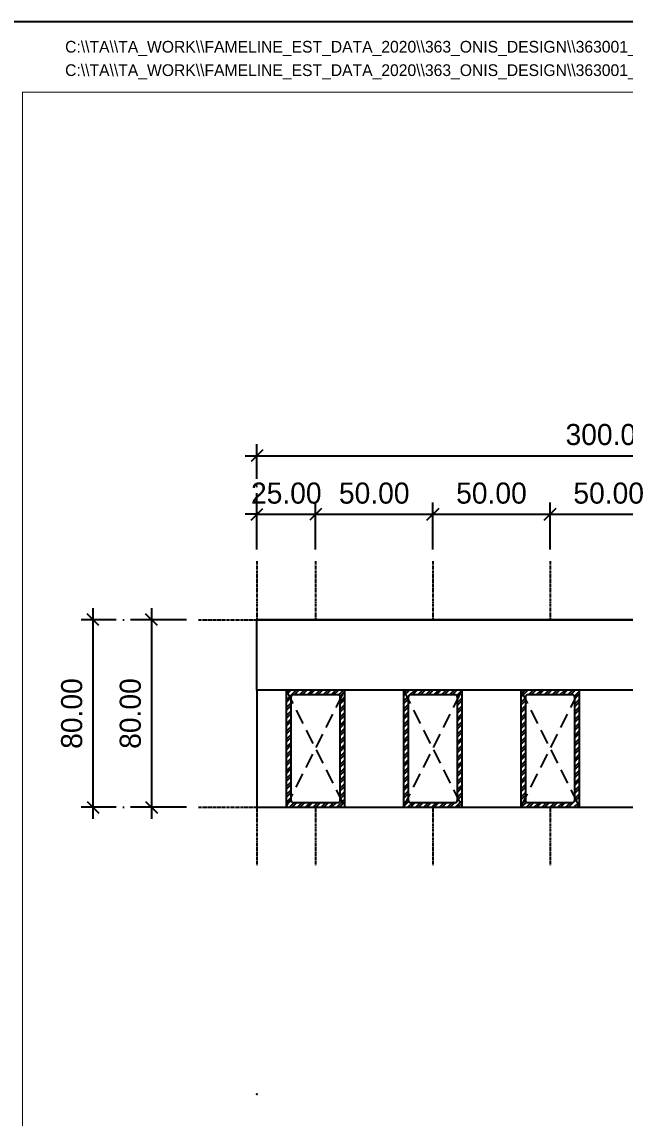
# Model space of a CAD drawing. Header units: millimetres. Extents: x -244126 to 368105, y -173968 to 259060.
# Drawn here: x -202241.3 to -201984.1, y 235966.1 to 236433.9 of the extents above; entities that cross this region are included whole.
import ezdxf
from ezdxf.enums import TextEntityAlignment as Align

# ---------------------------------------------------------------- set-up
doc = ezdxf.new("R2010")
doc.units = ezdxf.units.MM
doc.header["$MEASUREMENT"] = 0
for name, pattern in [('005_GG_TA_LINE', [13.75, 5, -1.25, 1.25, -1.25, 5]), ('ACAD_ISO04W100', [30, 24, -3, 0, -3]), ('CENTER', [2, 1.25, -0.25, 0.25, -0.25]), ('HIDDEN', [9.524999999999999, 6.35, -3.175]), ('TA_HL_003.00000', [19.5, 10.65, -8.85])]:
    doc.linetypes.add(name, pattern=pattern)
for name, color, linetype in [('000 - GRID', 8, 'CENTER'), ('000 - H A T C H', 8, 'Continuous'), ('000 - H I D D E N', 7, 'Continuous'), ('000 - L I N E 0.1', 1, 'Continuous'), ('000 - T E X T', 4, 'Continuous'), ('000 - TITLEBLOCK', 4, 'Continuous'), ('000 - WIPEOUT', 250, 'Continuous'), ('001 - ASCESSORIES', 1, 'Continuous'), ('002 - STRUCTURAL STEEL', 4, 'Continuous'), ('A04_TUBE SERIES', 7, 'Continuous')]:
    doc.layers.add(name, color=color, linetype=linetype)
doc.styles.add('Cetury Gothic', font='GOTHIC.TTF')
doc.styles.add('CORDIA', font='cordia.shx')
doc.styles.add('TA', font='Cordia New.ttf', dxfattribs={"height": 4.5})
doc.dimstyles.new('DIM E-E', dxfattribs={"dimscale": 2, "dimtxt": 0.18, "dimasz": 0.1, "dimexe": 0.1, "dimexo": 0.1, "dimgap": 0.09, "dimtad": 1, "dimtoh": 1, "dimzin": 0, "dimdsep": 46, "dimtxsty": 'CORDIA', "dimblk": 'OBLIQUE', "dimcen": 0.1, "dimdle": 0.1, "dimclrd": 40, "dimclre": 140, "dimclrt": 3, "dimadec": 0, "dimazin": 0, "dimtfac": 1, "dimtix": 1, "dimtmove": 2, "dimatfit": 3, "dimfxl": 1, "dimtolj": 1, "dimtzin": 0, "dimarcsym": 0})
pattern_1 = [(45, (7.105427357601002e-15, 37.50000000000101), (-1.683798022700467, 1.683798022700467), []), (45, (1.122532500000007, 37.50000000000101), (-1.683798022700467, 1.683798022700467), [])]

# ---------------------------------------------------------------- blocks, each defined once
blk = doc.blocks.new('A$Cfd196da9')
at = {"color": 0, "linetype": 'ByBlock', "const_width": 0.1}
blk.add_lwpolyline([(-143.5, -98.00000000003524), (96.5, -98.00000000003524), (96.5, 98.99999999999818), (-143.5, 98.99999999999818)], close=True, dxfattribs=at)
blk = doc.blocks.new('*U1674')
at = {"linetype": '005_GG_TA_LINE'}
blk.add_point((125, 592.4999999999073), dxfattribs=at)
at = {"layer": '000 - L I N E 0.1', "color": 21, "linetype": 'Continuous'}
blk.add_lwpolyline([(35.5985669515303, 1050), (0, 1050), (0, 1014.40143304847)], dxfattribs=at)
at = {"layer": '000 - TITLEBLOCK', "color": 250}
blk.add_lwpolyline([(0, 0), (1485, 0), (1485, 1050), (0, 1050)], close=True, dxfattribs=at)
at = {"layer": '000 - T E X T', "color": 3, "xscale": 5, "yscale": 5, "zscale": 5}
blk.add_blockref('A$Cfd196da9', (742.5, 525), dxfattribs=at)
at = {"color": 4, "style": 'TA'}
blk.add_attdef('PAPER_SIZE', text='', height=6.254991836728832, dxfattribs=at).set_placement((1421.497533925394, 24.9351406972437), align=Align.MIDDLE_RIGHT)
blk.add_attdef('SCALE_SIZE', text='', height=6.254991836728832, dxfattribs=at).set_placement((1433.777100564457, 25.06541131656832), align=Align.MIDDLE_LEFT)
at = {"layer": '000 - T E X T', "color": 250, "style": 'TA'}
for tag, height, p in [('SUPERLINK', 5, (43.16158817450173, 1039.413349658148)), ('NAMEFILE', 5, (43.16158817450173, 1029.412246727175)), ('SC', 100, (8.409393920970842, 938.0263306360052))]:
    blk.add_attdef(tag, text='', height=height, dxfattribs=at).set_placement(p, align=Align.MIDDLE_LEFT)
at = {"layer": '000 - T E X T', "color": 4, "style": 'TA'}
for tag, height, p in [('NAME_JOB_1', 5, (1309.16251245334, 845.6251099963947)), ('NAME_JOB_2', 5, (1309.16251245334, 834.7168714372083)), ('NAME_PROJECT_1', 7.5, (1234.516375002395, 797.4226803075817)), ('NAME_PROJECT_2', 7.5, (1234.516375002395, 778.9226803075826)), ('NAME_PROJECT_3', 7.5, (1234.516375002395, 760.4226803075835)), ('CODE_VALUE_1', 4.75, (1302.871305970997, 722.8049402274655)), ('CODE_VALUE_2', 4.75, (1302.871305970997, 707.8049402274655)), ('PART_NAME_VALUE_1', 4.75, (1302.871305970997, 689.6858628249493)), ('PART_NAME_VALUE_2', 4.75, (1302.871305970997, 674.6858628249493)), ('PART_NAME_VALUE_3', 4.75, (1302.871305970997, 659.6858628249493)), ('MATTERIAL_VALUE_1', 9, (1304.892153537603, 642.2587338508606)), ('SPEC_VALUE', 9, (1304.892153537603, 621.71027721678)), ('THICKNESS_VALUE', 9, (1304.892153537603, 601.3211153423731)), ('COATING_VALUE_1', 9, (1304.892153537603, 581.2505284395206)), ('COATING_VALUE_2', 9, (1304.892153537603, 561.1799415366681)), ('NAME_TITLE_1', 6, (1236.266375002397, 194.0433449155262)), ('NAME_TITLE_2', 6, (1236.266375002397, 177.3933449155265)), ('NAME_TITLE_3', 6, (1236.266375002397, 160.7433449155269)), ('DRAWING_NO1', 6.000000000000001, (1236.527177739654, 82.28844565974441)), ('DRAWING_NO2', 6.000000000000001, (1236.527177739654, 62.28623979779741))]:
    blk.add_attdef(tag, text='', height=height, dxfattribs=at).set_placement(p, align=Align.MIDDLE_LEFT)
for tag, p in [('NAME_DAFT', (1383.527439747031, 340.5401880195609)), ('NAME_CHECKED', (1383.527439747031, 306.4879241162589)), ('NAME_DESIGNER', (1383.527439747031, 273.0281518038896)), ('NAME_DESIGN_MGR', (1383.527439747031, 237.7909047187222))]:
    blk.add_attdef(tag, text='', height=9, dxfattribs=at).set_placement(p, align=Align.MIDDLE_CENTER)
for tag, p, height in [('REV', (1383.815755262822, 125.6248846226049), 9.382487755093251), ('NAME_REMARK', (138.2147494100354, 43.25992316494649), 10)]:
    blk.add_attdef(tag, p, '', height=height, dxfattribs=at)
at = {"layer": '000 - T E X T', "color": 4, "style": 'Cetury Gothic'}
for tag, p in [('SHEET_NO.', (1403.947357155112, 84.99435907255929)), ('TOTAL_SHEET_NO.', (1402.414607150331, 44.0996035783246))]:
    blk.add_attdef(tag, text='', height=9, dxfattribs=at).set_placement(p, align=Align.CENTER)
blk = doc.blocks.new('*U3674')
at = {"color": 3}
blk.add_point((0, -80), dxfattribs=at)
at = {"layer": '000 - GRID', "color": 0, "linetype": 'ByBlock'}
blk.add_line((0, 25), (3.495173032126783e-14, -105), dxfattribs=at)
at = {"layer": '000 - GRID', "color": 0}
blk.add_point((0, 0), dxfattribs=at)
at = {"style": 'TA', "flags": 1}
blk.add_attdef('LOCATION', (6, 6), '', height=4.5, dxfattribs=at)
blk = doc.blocks.new('*U548')
at = {"color": 3}
blk.add_point((0, -300), dxfattribs=at)
at = {"layer": '000 - GRID', "color": 0, "linetype": 'ByBlock'}
blk.add_line((0, 25), (3.495173032126783e-14, -325), dxfattribs=at)
at = {"layer": '000 - GRID', "color": 0}
blk.add_point((0, 0), dxfattribs=at)
at = {"style": 'TA', "flags": 1}
blk.add_attdef('LOCATION', (6, 6), '', height=4.5, dxfattribs=at)
blk = doc.blocks.new('*U746')
at = {"color": 0}
blk.add_wipeout([(-150.0000000000001, 15), (150, 15), (150, -15.000000000000057), (-150.0000000000001, -15.000000000000057)], dxfattribs=at).dxf.layer = '000 - WIPEOUT'
at = {"layer": '002 - STRUCTURAL STEEL', "color": 0, "linetype": 'ByBlock'}
blk.add_lwpolyline([(-150, 15.00000000000002), (150, 15), (150, -15), (-150, -14.99999999999998)], close=True, dxfattribs=at)
blk = doc.blocks.new('*U4290')
at = {"color": 250}
blk.add_wipeout([(12.500000000000014, -3.1086244689504462e-15), (12.500000000000036, 49.99999999999999), (-12.499999999999964, 49.99999999999999), (-12.499999999999993, 2.442490654175338e-15)], dxfattribs=at).dxf.layer = '000 - WIPEOUT'
at = {"layer": '000 - H I D D E N', "color": 8, "linetype": 'HIDDEN'}
for p, q in [((12.49999999999999, -1.4210854715202e-14), (-12.49999999999999, 49.99999999999999)), ((12.50000000000001, 49.99999999999999), (-12.50000000000001, -1.4210854715202e-14))]:
    blk.add_line(p, q, dxfattribs=at)
at = {"layer": '002 - STRUCTURAL STEEL', "color": 0}
blk.add_lwpolyline([(12.49999999999999, -1.4210854715202e-14), (12.50000000000001, 49.99999999999999), (-12.49999999999999, 49.99999999999999), (-12.50000000000001, -1.77635683940025e-14)], close=True, dxfattribs=at)
blk.add_lwpolyline([(10.49999999999999, 2.999999999999986), (10.50000000000001, 46.99999999999998, 0.4142135623730953), (9.500000000000007, 47.99999999999999), (-9.499999999999996, 47.99999999999999, 0.4142135623730948), (-10.49999999999999, 46.99999999999999), (-10.50000000000001, 2.999999999999986, 0.4142135623730953), (-9.500000000000007, 1.999999999999986), (9.499999999999993, 1.999999999999986, 0.4142135623730948)], format="xyb", close=True, dxfattribs=at)
at = {"layer": 'Defpoints', "color": 250}
blk.add_lwpolyline([(12.49999999999999, -1.4210854715202e-14), (12.50000000000001, 49.99999999999999), (-12.49999999999999, 49.99999999999999), (-12.50000000000001, -1.4210854715202e-14)], close=True, dxfattribs=at)
at = {"color": 250}
blk.add_wipeout([(12.500000000000014, -3.1086244689504462e-15), (12.500000000000036, 49.99999999999999), (-12.499999999999964, 49.99999999999999), (-12.499999999999993, 2.442490654175338e-15)], dxfattribs=at).dxf.layer = '000 - WIPEOUT'
at = {"layer": '000 - H A T C H'}
h = blk.add_hatch(dxfattribs=at)
h.set_pattern_fill('ANSI32', color=256, scale=0.25)
h.set_pattern_definition(pattern_1)
h.paths.add_polyline_path([(12.49999999999999, -1.4210854715202e-14), (12.50000000000001, 49.99999999999999), (-12.49999999999999, 49.99999999999999), (-12.50000000000001, -1.77635683940025e-14)])
edge = h.paths.add_edge_path(flags=16)
edge.add_line((10.49999999999999, 2.999999999999986), (10.50000000000001, 46.99999999999998))
edge.add_arc((9.500000000000004, 46.99999999999999), 1.000000000000004, 359.9999999999996, 449.9999999999998)
edge.add_line((9.500000000000007, 47.99999999999999), (-9.499999999999996, 47.99999999999999))
edge.add_arc((-9.499999999999993, 46.99999999999999), 1, 90.0000000000002, 180)
edge.add_line((-10.49999999999999, 46.99999999999999), (-10.50000000000001, 2.999999999999986))
edge.add_arc((-9.500000000000007, 2.999999999999986), 1.000000000000002, 180, 270)
edge.add_line((-9.500000000000007, 1.999999999999986), (9.499999999999993, 1.999999999999986))
edge.add_arc((9.499999999999991, 2.999999999999984), 0.9999999999999987, 270.0000000000001, 360.0000000000001)
at = {"layer": '000 - H I D D E N', "color": 8, "linetype": 'HIDDEN'}
for p, q in [((12.49999999999999, -1.4210854715202e-14), (-12.49999999999999, 49.99999999999999)), ((12.50000000000001, 49.99999999999999), (-12.50000000000001, -1.4210854715202e-14))]:
    blk.add_line(p, q, dxfattribs=at)
at = {"layer": '002 - STRUCTURAL STEEL', "color": 0}
blk.add_lwpolyline([(12.49999999999999, -1.4210854715202e-14), (12.50000000000001, 49.99999999999999), (-12.49999999999999, 49.99999999999999), (-12.50000000000001, -1.77635683940025e-14)], close=True, dxfattribs=at)
blk.add_lwpolyline([(10.49999999999999, 2.999999999999986), (10.50000000000001, 46.99999999999998, 0.4142135623730953), (9.500000000000007, 47.99999999999999), (-9.499999999999996, 47.99999999999999, 0.4142135623730948), (-10.49999999999999, 46.99999999999999), (-10.50000000000001, 2.999999999999986, 0.4142135623730953), (-9.500000000000007, 1.999999999999986), (9.499999999999993, 1.999999999999986, 0.4142135623730948)], format="xyb", close=True, dxfattribs=at)
at = {"layer": 'Defpoints', "color": 250}
blk.add_lwpolyline([(12.49999999999999, -1.4210854715202e-14), (12.50000000000001, 49.99999999999999), (-12.49999999999999, 49.99999999999999), (-12.50000000000001, -1.4210854715202e-14)], close=True, dxfattribs=at)
blk = doc.blocks.new('*U4291')
at = {"color": 250}
blk.add_wipeout([(12.500000000000014, -3.1086244689504462e-15), (12.500000000000036, 49.99999999999999), (-12.499999999999964, 49.99999999999999), (-12.499999999999993, 2.442490654175338e-15)], dxfattribs=at).dxf.layer = '000 - WIPEOUT'
at = {"layer": '000 - H I D D E N', "color": 8, "linetype": 'HIDDEN'}
for p, q in [((12.49999999999999, -1.4210854715202e-14), (-12.49999999999999, 49.99999999999999)), ((12.50000000000001, 49.99999999999999), (-12.50000000000001, -1.4210854715202e-14))]:
    blk.add_line(p, q, dxfattribs=at)
at = {"layer": '002 - STRUCTURAL STEEL', "color": 0}
blk.add_lwpolyline([(12.49999999999999, -1.4210854715202e-14), (12.50000000000001, 49.99999999999999), (-12.49999999999999, 49.99999999999999), (-12.50000000000001, -1.77635683940025e-14)], close=True, dxfattribs=at)
blk.add_lwpolyline([(10.49999999999999, 2.999999999999986), (10.50000000000001, 46.99999999999998, 0.4142135623730953), (9.500000000000007, 47.99999999999999), (-9.499999999999996, 47.99999999999999, 0.4142135623730948), (-10.49999999999999, 46.99999999999999), (-10.50000000000001, 2.999999999999986, 0.4142135623730953), (-9.500000000000007, 1.999999999999986), (9.499999999999993, 1.999999999999986, 0.4142135623730948)], format="xyb", close=True, dxfattribs=at)
at = {"layer": 'Defpoints', "color": 250}
blk.add_lwpolyline([(12.49999999999999, -1.4210854715202e-14), (12.50000000000001, 49.99999999999999), (-12.49999999999999, 49.99999999999999), (-12.50000000000001, -1.4210854715202e-14)], close=True, dxfattribs=at)
at = {"color": 250}
blk.add_wipeout([(12.500000000000014, -3.1086244689504462e-15), (12.500000000000036, 49.99999999999999), (-12.499999999999964, 49.99999999999999), (-12.499999999999993, 2.442490654175338e-15)], dxfattribs=at).dxf.layer = '000 - WIPEOUT'
at = {"layer": '000 - H A T C H'}
h = blk.add_hatch(dxfattribs=at)
h.set_pattern_fill('ANSI32', color=256, scale=0.25)
h.set_pattern_definition(pattern_1)
h.paths.add_polyline_path([(12.49999999999999, -1.4210854715202e-14), (12.50000000000001, 49.99999999999999), (-12.49999999999999, 49.99999999999999), (-12.50000000000001, -1.77635683940025e-14)])
edge = h.paths.add_edge_path(flags=16)
edge.add_line((10.49999999999999, 2.999999999999986), (10.50000000000001, 46.99999999999998))
edge.add_arc((9.500000000000004, 46.99999999999999), 1.000000000000004, 359.9999999999996, 449.9999999999998)
edge.add_line((9.500000000000007, 47.99999999999999), (-9.499999999999996, 47.99999999999999))
edge.add_arc((-9.499999999999993, 46.99999999999999), 1, 90.0000000000002, 180)
edge.add_line((-10.49999999999999, 46.99999999999999), (-10.50000000000001, 2.999999999999986))
edge.add_arc((-9.500000000000007, 2.999999999999986), 1.000000000000002, 180, 270)
edge.add_line((-9.500000000000007, 1.999999999999986), (9.499999999999993, 1.999999999999986))
edge.add_arc((9.499999999999991, 2.999999999999984), 0.9999999999999987, 270.0000000000001, 360.0000000000001)
at = {"layer": '000 - H I D D E N', "color": 8, "linetype": 'HIDDEN'}
for p, q in [((12.49999999999999, -1.4210854715202e-14), (-12.49999999999999, 49.99999999999999)), ((12.50000000000001, 49.99999999999999), (-12.50000000000001, -1.4210854715202e-14))]:
    blk.add_line(p, q, dxfattribs=at)
at = {"layer": '002 - STRUCTURAL STEEL', "color": 0}
blk.add_lwpolyline([(12.49999999999999, -1.4210854715202e-14), (12.50000000000001, 49.99999999999999), (-12.49999999999999, 49.99999999999999), (-12.50000000000001, -1.77635683940025e-14)], close=True, dxfattribs=at)
blk.add_lwpolyline([(10.49999999999999, 2.999999999999986), (10.50000000000001, 46.99999999999998, 0.4142135623730953), (9.500000000000007, 47.99999999999999), (-9.499999999999996, 47.99999999999999, 0.4142135623730948), (-10.49999999999999, 46.99999999999999), (-10.50000000000001, 2.999999999999986, 0.4142135623730953), (-9.500000000000007, 1.999999999999986), (9.499999999999993, 1.999999999999986, 0.4142135623730948)], format="xyb", close=True, dxfattribs=at)
at = {"layer": 'Defpoints', "color": 250}
blk.add_lwpolyline([(12.49999999999999, -1.4210854715202e-14), (12.50000000000001, 49.99999999999999), (-12.49999999999999, 49.99999999999999), (-12.50000000000001, -1.4210854715202e-14)], close=True, dxfattribs=at)
blk = doc.blocks.new('*U4292')
at = {"color": 250}
blk.add_wipeout([(12.500000000000014, -3.1086244689504462e-15), (12.500000000000036, 49.99999999999999), (-12.499999999999964, 49.99999999999999), (-12.499999999999993, 2.442490654175338e-15)], dxfattribs=at).dxf.layer = '000 - WIPEOUT'
at = {"layer": '000 - H I D D E N', "color": 8, "linetype": 'HIDDEN'}
for p, q in [((12.49999999999999, -1.4210854715202e-14), (-12.49999999999999, 49.99999999999999)), ((12.50000000000001, 49.99999999999999), (-12.50000000000001, -1.4210854715202e-14))]:
    blk.add_line(p, q, dxfattribs=at)
at = {"layer": '002 - STRUCTURAL STEEL', "color": 0}
blk.add_lwpolyline([(12.49999999999999, -1.4210854715202e-14), (12.50000000000001, 49.99999999999999), (-12.49999999999999, 49.99999999999999), (-12.50000000000001, -1.77635683940025e-14)], close=True, dxfattribs=at)
blk.add_lwpolyline([(10.49999999999999, 2.999999999999986), (10.50000000000001, 46.99999999999998, 0.4142135623730953), (9.500000000000007, 47.99999999999999), (-9.499999999999996, 47.99999999999999, 0.4142135623730948), (-10.49999999999999, 46.99999999999999), (-10.50000000000001, 2.999999999999986, 0.4142135623730953), (-9.500000000000007, 1.999999999999986), (9.499999999999993, 1.999999999999986, 0.4142135623730948)], format="xyb", close=True, dxfattribs=at)
at = {"layer": 'Defpoints', "color": 250}
blk.add_lwpolyline([(12.49999999999999, -1.4210854715202e-14), (12.50000000000001, 49.99999999999999), (-12.49999999999999, 49.99999999999999), (-12.50000000000001, -1.4210854715202e-14)], close=True, dxfattribs=at)
at = {"color": 250}
blk.add_wipeout([(12.500000000000014, -3.1086244689504462e-15), (12.500000000000036, 49.99999999999999), (-12.499999999999964, 49.99999999999999), (-12.499999999999993, 2.442490654175338e-15)], dxfattribs=at).dxf.layer = '000 - WIPEOUT'
at = {"layer": '000 - H A T C H'}
h = blk.add_hatch(dxfattribs=at)
h.set_pattern_fill('ANSI32', color=256, scale=0.25)
h.set_pattern_definition(pattern_1)
h.paths.add_polyline_path([(12.49999999999999, -1.4210854715202e-14), (12.50000000000001, 49.99999999999999), (-12.49999999999999, 49.99999999999999), (-12.50000000000001, -1.77635683940025e-14)])
edge = h.paths.add_edge_path(flags=16)
edge.add_line((10.49999999999999, 2.999999999999986), (10.50000000000001, 46.99999999999998))
edge.add_arc((9.500000000000004, 46.99999999999999), 1.000000000000004, 359.9999999999996, 449.9999999999998)
edge.add_line((9.500000000000007, 47.99999999999999), (-9.499999999999996, 47.99999999999999))
edge.add_arc((-9.499999999999993, 46.99999999999999), 1, 90.0000000000002, 180)
edge.add_line((-10.49999999999999, 46.99999999999999), (-10.50000000000001, 2.999999999999986))
edge.add_arc((-9.500000000000007, 2.999999999999986), 1.000000000000002, 180, 270)
edge.add_line((-9.500000000000007, 1.999999999999986), (9.499999999999993, 1.999999999999986))
edge.add_arc((9.499999999999991, 2.999999999999984), 0.9999999999999987, 270.0000000000001, 360.0000000000001)
at = {"layer": '000 - H I D D E N', "color": 8, "linetype": 'HIDDEN'}
for p, q in [((12.49999999999999, -1.4210854715202e-14), (-12.49999999999999, 49.99999999999999)), ((12.50000000000001, 49.99999999999999), (-12.50000000000001, -1.4210854715202e-14))]:
    blk.add_line(p, q, dxfattribs=at)
at = {"layer": '002 - STRUCTURAL STEEL', "color": 0}
blk.add_lwpolyline([(12.49999999999999, -1.4210854715202e-14), (12.50000000000001, 49.99999999999999), (-12.49999999999999, 49.99999999999999), (-12.50000000000001, -1.77635683940025e-14)], close=True, dxfattribs=at)
blk.add_lwpolyline([(10.49999999999999, 2.999999999999986), (10.50000000000001, 46.99999999999998, 0.4142135623730953), (9.500000000000007, 47.99999999999999), (-9.499999999999996, 47.99999999999999, 0.4142135623730948), (-10.49999999999999, 46.99999999999999), (-10.50000000000001, 2.999999999999986, 0.4142135623730953), (-9.500000000000007, 1.999999999999986), (9.499999999999993, 1.999999999999986, 0.4142135623730948)], format="xyb", close=True, dxfattribs=at)
at = {"layer": 'Defpoints', "color": 250}
blk.add_lwpolyline([(12.49999999999999, -1.4210854715202e-14), (12.50000000000001, 49.99999999999999), (-12.49999999999999, 49.99999999999999), (-12.50000000000001, -1.4210854715202e-14)], close=True, dxfattribs=at)
blk = doc.blocks.new('_Oblique')
at = {"color": 0, "linetype": 'ByBlock', "lineweight": -2}
blk.add_line((-0.5, -0.5), (0.5, 0.5), dxfattribs=at)
blk = doc.blocks.new('*D4296')
at = {"layer": 'A04_TUBE SERIES', "color": 140, "linetype": 'ACAD_ISO04W100', "lineweight": -2, "transparency": 16777216}
for p, q in [((-202141.0588603044, 236208.7634141264), (-202141.0588603044, 236228.7634141264)), ((-202116.0588603044, 236208.7634141264), (-202116.0588603044, 236228.7634141264))]:
    blk.add_line(p, q, dxfattribs=at)
at = {"layer": 'A04_TUBE SERIES', "color": 40, "lineweight": -2, "transparency": 16777216}
for p, q in [((-202141.0588603044, 236223.7634141264), (-202146.0588603044, 236223.7634141264)), ((-202141.0588603044, 236223.7634141264), (-202116.0588603044, 236223.7634141264)), ((-202116.0588603044, 236223.7634141264), (-202111.0588603044, 236223.7634141264))]:
    blk.add_line(p, q, dxfattribs=at)
at = {"layer": 'Defpoints', "color": 0, "transparency": 16777216}
for p in [(-202116.0588603044, 236223.7634141264), (-202141.0588603044, 236203.7634141264), (-202116.0588603044, 236203.7634141264)]:
    blk.add_point(p, dxfattribs=at)
at = {"layer": 'A04_TUBE SERIES', "color": 40, "lineweight": -2, "transparency": 16777216, "xscale": 5, "yscale": 5, "zscale": 5}
blk.add_blockref('_Oblique', (-202141.0588603044, 236223.7634141264), dxfattribs=at)
at = {"layer": 'A04_TUBE SERIES', "color": 40, "lineweight": -2, "transparency": 16777216, "xscale": 5, "yscale": 5, "zscale": 5, "rotation": 180}
blk.add_blockref('_Oblique', (-202116.0588603044, 236223.7634141264), dxfattribs=at)
at = {"layer": 'A04_TUBE SERIES', "color": 3, "transparency": 16777216, "insert": (-202128.5588603044, 236232.7634141264), "char_height": 9, "attachment_point": 5, "style": 'CORDIA'}
blk.add_mtext('\\A1;25.00', dxfattribs=at)
blk = doc.blocks.new('*D4297')
at = {"layer": 'A04_TUBE SERIES', "color": 140, "linetype": 'ACAD_ISO04W100', "lineweight": -2, "transparency": 16777216}
for p, q in [((-202116.0588603044, 236208.7634141264), (-202116.0588603044, 236228.7634141264)), ((-202066.0588603044, 236208.7634141264), (-202066.0588603044, 236228.7634141264))]:
    blk.add_line(p, q, dxfattribs=at)
at = {"layer": 'A04_TUBE SERIES', "color": 40, "lineweight": -2, "transparency": 16777216}
blk.add_line((-202121.0588603044, 236223.7634141264), (-202061.0588603044, 236223.7634141264), dxfattribs=at)
at = {"layer": 'Defpoints', "color": 0, "transparency": 16777216}
for p in [(-202066.0588603044, 236223.7634141264), (-202116.0588603044, 236203.7634141264), (-202066.0588603044, 236203.7634141264)]:
    blk.add_point(p, dxfattribs=at)
at = {"layer": 'A04_TUBE SERIES', "color": 40, "lineweight": -2, "transparency": 16777216, "xscale": 5, "yscale": 5, "zscale": 5, "rotation": 180}
blk.add_blockref('_Oblique', (-202116.0588603044, 236223.7634141264), dxfattribs=at)
at = {"layer": 'A04_TUBE SERIES', "color": 40, "lineweight": -2, "transparency": 16777216, "xscale": 5, "yscale": 5, "zscale": 5}
blk.add_blockref('_Oblique', (-202066.0588603044, 236223.7634141264), dxfattribs=at)
at = {"layer": 'A04_TUBE SERIES', "color": 3, "transparency": 16777216, "insert": (-202091.0588603044, 236232.7634141264), "char_height": 9, "attachment_point": 5, "style": 'CORDIA'}
blk.add_mtext('\\A1;50.00', dxfattribs=at)
blk = doc.blocks.new('*D4298')
at = {"layer": 'A04_TUBE SERIES', "color": 140, "linetype": 'ACAD_ISO04W100', "lineweight": -2, "transparency": 16777216}
for p, q in [((-202066.0588603044, 236208.7634141264), (-202066.0588603044, 236228.7634141264)), ((-202016.0588603044, 236208.7634141264), (-202016.0588603044, 236228.7634141264))]:
    blk.add_line(p, q, dxfattribs=at)
at = {"layer": 'A04_TUBE SERIES', "color": 40, "lineweight": -2, "transparency": 16777216}
blk.add_line((-202071.0588603044, 236223.7634141264), (-202011.0588603044, 236223.7634141264), dxfattribs=at)
at = {"layer": 'Defpoints', "color": 0, "transparency": 16777216}
for p in [(-202016.0588603044, 236223.7634141264), (-202066.0588603044, 236203.7634141264), (-202016.0588603044, 236203.7634141264)]:
    blk.add_point(p, dxfattribs=at)
at = {"layer": 'A04_TUBE SERIES', "color": 40, "lineweight": -2, "transparency": 16777216, "xscale": 5, "yscale": 5, "zscale": 5, "rotation": 180}
blk.add_blockref('_Oblique', (-202066.0588603044, 236223.7634141264), dxfattribs=at)
at = {"layer": 'A04_TUBE SERIES', "color": 40, "lineweight": -2, "transparency": 16777216, "xscale": 5, "yscale": 5, "zscale": 5}
blk.add_blockref('_Oblique', (-202016.0588603044, 236223.7634141264), dxfattribs=at)
at = {"layer": 'A04_TUBE SERIES', "color": 3, "transparency": 16777216, "insert": (-202041.0588603044, 236232.7634141264), "char_height": 9, "attachment_point": 5, "style": 'CORDIA'}
blk.add_mtext('\\A1;50.00', dxfattribs=at)
blk = doc.blocks.new('*D4299')
at = {"layer": 'A04_TUBE SERIES', "color": 140, "linetype": 'ACAD_ISO04W100', "lineweight": -2, "transparency": 16777216}
for p, q in [((-202016.0588603044, 236208.7634141264), (-202016.0588603044, 236228.7634141264)), ((-201966.0588603044, 236208.7634141264), (-201966.0588603044, 236228.7634141264))]:
    blk.add_line(p, q, dxfattribs=at)
at = {"layer": 'A04_TUBE SERIES', "color": 40, "lineweight": -2, "transparency": 16777216}
blk.add_line((-202021.0588603044, 236223.7634141264), (-201961.0588603044, 236223.7634141264), dxfattribs=at)
at = {"layer": 'Defpoints', "color": 0, "transparency": 16777216}
for p in [(-201966.0588603044, 236223.7634141264), (-202016.0588603044, 236203.7634141264), (-201966.0588603044, 236203.7634141264)]:
    blk.add_point(p, dxfattribs=at)
at = {"layer": 'A04_TUBE SERIES', "color": 40, "lineweight": -2, "transparency": 16777216, "xscale": 5, "yscale": 5, "zscale": 5, "rotation": 180}
blk.add_blockref('_Oblique', (-202016.0588603044, 236223.7634141264), dxfattribs=at)
at = {"layer": 'A04_TUBE SERIES', "color": 40, "lineweight": -2, "transparency": 16777216, "xscale": 5, "yscale": 5, "zscale": 5}
blk.add_blockref('_Oblique', (-201966.0588603044, 236223.7634141264), dxfattribs=at)
at = {"layer": 'A04_TUBE SERIES', "color": 3, "transparency": 16777216, "insert": (-201991.0588603044, 236232.7634141264), "char_height": 9, "attachment_point": 5, "style": 'CORDIA'}
blk.add_mtext('\\A1;50.00', dxfattribs=at)
blk = doc.blocks.new('*D4303')
at = {"layer": 'A04_TUBE SERIES', "color": 40, "lineweight": -2, "transparency": 16777216}
blk.add_line((-202186.0588603046, 236183.7634141265), (-202186.0588603046, 236093.7634141265), dxfattribs=at)
at = {"layer": 'A04_TUBE SERIES', "color": 140, "linetype": 'ACAD_ISO04W100', "lineweight": -2, "transparency": 16777216}
for p, q in [((-202171.0588603045, 236178.7634141265), (-202191.0588603046, 236178.7634141265)), ((-202171.0588603045, 236098.7634141265), (-202191.0588603046, 236098.7634141265))]:
    blk.add_line(p, q, dxfattribs=at)
at = {"layer": 'Defpoints', "color": 0, "transparency": 16777216}
for p in [(-202166.0588603045, 236178.7634141265), (-202186.0588603046, 236098.7634141265), (-202166.0588603045, 236098.7634141265)]:
    blk.add_point(p, dxfattribs=at)
at = {"layer": 'A04_TUBE SERIES', "color": 40, "lineweight": -2, "transparency": 16777216, "xscale": 5, "yscale": 5, "zscale": 5}
for p, rotation in [((-202186.0588603046, 236178.7634141265), 90), ((-202186.0588603046, 236098.7634141265), 270)]:
    blk.add_blockref('_Oblique', p, dxfattribs=dict(at, rotation=rotation))
at = {"layer": 'A04_TUBE SERIES', "color": 3, "transparency": 16777216, "insert": (-202195.0588603045, 236138.7634141265), "char_height": 9, "attachment_point": 5, "rotation": 90, "style": 'CORDIA'}
blk.add_mtext('\\A1;80.00', dxfattribs=at)
blk = doc.blocks.new('*D4304')
at = {"layer": 'A04_TUBE SERIES', "color": 140, "linetype": 'ACAD_ISO04W100', "lineweight": -2, "transparency": 16777216}
for p, q in [((-202141.0588603044, 236208.7634141264), (-202141.0588603044, 236253.7634141264)), ((-201841.0588603044, 236208.7634141264), (-201841.0588603044, 236253.7634141264))]:
    blk.add_line(p, q, dxfattribs=at)
at = {"layer": 'A04_TUBE SERIES', "color": 40, "lineweight": -2, "transparency": 16777216}
blk.add_line((-202146.0588603044, 236248.7634141264), (-201836.0588603044, 236248.7634141264), dxfattribs=at)
at = {"layer": 'Defpoints', "color": 0, "transparency": 16777216}
for p in [(-201841.0588603044, 236248.7634141264), (-202141.0588603044, 236203.7634141264), (-201841.0588603044, 236203.7634141264)]:
    blk.add_point(p, dxfattribs=at)
at = {"layer": 'A04_TUBE SERIES', "color": 40, "lineweight": -2, "transparency": 16777216, "xscale": 5, "yscale": 5, "zscale": 5, "rotation": 180}
blk.add_blockref('_Oblique', (-202141.0588603044, 236248.7634141264), dxfattribs=at)
at = {"layer": 'A04_TUBE SERIES', "color": 40, "lineweight": -2, "transparency": 16777216, "xscale": 5, "yscale": 5, "zscale": 5}
blk.add_blockref('_Oblique', (-201841.0588603044, 236248.7634141264), dxfattribs=at)
at = {"layer": 'A04_TUBE SERIES', "color": 3, "transparency": 16777216, "insert": (-201991.0588603044, 236257.7634141264), "char_height": 9, "attachment_point": 5, "style": 'CORDIA'}
blk.add_mtext('\\A1;300.00', dxfattribs=at)
blk = doc.blocks.new('*D4305')
at = {"layer": 'A04_TUBE SERIES', "color": 40, "lineweight": -2, "transparency": 16777216}
blk.add_line((-202211.0588603046, 236183.7634141265), (-202211.0588603046, 236093.7634141265), dxfattribs=at)
at = {"layer": 'A04_TUBE SERIES', "color": 140, "linetype": 'ACAD_ISO04W100', "lineweight": -2, "transparency": 16777216}
for p, q in [((-202171.0588603045, 236178.7634141265), (-202216.0588603046, 236178.7634141265)), ((-202171.0588603045, 236098.7634141265), (-202216.0588603046, 236098.7634141265))]:
    blk.add_line(p, q, dxfattribs=at)
at = {"layer": 'Defpoints', "color": 0, "transparency": 16777216}
for p in [(-202166.0588603045, 236178.7634141265), (-202211.0588603046, 236098.7634141265), (-202166.0588603045, 236098.7634141265)]:
    blk.add_point(p, dxfattribs=at)
at = {"layer": 'A04_TUBE SERIES', "color": 40, "lineweight": -2, "transparency": 16777216, "xscale": 5, "yscale": 5, "zscale": 5}
for p, rotation in [((-202211.0588603046, 236178.7634141265), 90), ((-202211.0588603046, 236098.7634141265), 270)]:
    blk.add_blockref('_Oblique', p, dxfattribs=dict(at, rotation=rotation))
at = {"layer": 'A04_TUBE SERIES', "color": 3, "transparency": 16777216, "insert": (-202220.0588603045, 236138.7634141265), "char_height": 9, "attachment_point": 5, "rotation": 90, "style": 'CORDIA'}
blk.add_mtext('\\A1;80.00', dxfattribs=at)

msp = doc.modelspace()

# ---------------------------------------------------------------- linework, layer by layer
at = {"layer": 'A04_TUBE SERIES', "color": 3}
msp.add_lwpolyline([(-202141.0588603044, 236098.7634141264), (-201841.0588603044, 236098.7634141264), (-201841.0588603044, 236178.7634141264), (-202141.0588603044, 236178.7634141264)], close=True, dxfattribs=at)

# ---------------------------------------------------------------- block references
at = {"color": 2, "linetype": 'TA_HL_003.00000'}
ref = msp.add_blockref('*U1674', (-202266.0588603044, 235383.8728946539), dxfattribs=at)
ref.add_attrib('SUPERLINK', 'C:\\\\TA\\\\TA_WORK\\\\FAMELINE_EST_DATA_2020\\\\363_ONIS_DESIGN\\\\363001_โครงการปรับปรุงอาคารบัณฑิต_มศว.', dxfattribs={"layer": '000 - T E X T', "color": 250, "height": 5, "style": 'TA'}).set_placement((-202222.8972721299, 236423.2862443121), align=Align.MIDDLE_LEFT)
ref.add_attrib('NAMEFILE', 'C:\\\\TA\\\\TA_WORK\\\\FAMELINE_EST_DATA_2020\\\\363_ONIS_DESIGN\\\\363001_โครงการปรับปรุงอาคารบัณฑิต_มศว.', dxfattribs={"layer": '000 - T E X T', "color": 250, "height": 5, "style": 'TA'}).set_placement((-202222.8972721299, 236413.2851413811), align=Align.MIDDLE_LEFT)
at = {"layer": '000 - GRID'}
for p in [(-202141.0588603044, 236178.7634141264), (-202116.0588603044, 236178.7634141264), (-202066.0588603044, 236178.7634141264), (-202016.0588603044, 236178.7634141264)]:
    msp.add_blockref('*U3674', p, dxfattribs=at)
at = {"layer": '000 - GRID', "rotation": 90}
for p in [(-202141.0588603044, 236178.7634141264), (-202141.0588603044, 236098.7634141264)]:
    msp.add_blockref('*U548', p, dxfattribs=at)

# ---------------------------------------------------------------- dimensions: what is measured, and where the dimension line sits
at = {"layer": 'A04_TUBE SERIES', "color": 3}
for base, p1, p2, picture, middle in [((-201841.0588603044, 236248.7634141264), (-202141.0588603044, 236203.7634141264), (-201841.0588603044, 236203.7634141264), '*D4304', (-201991.0588603044, 236257.7634141264)), ((-202116.0588603044, 236223.7634141264), (-202141.0588603044, 236203.7634141264), (-202116.0588603044, 236203.7634141264), '*D4296', (-202128.5588603044, 236232.7634141264)), ((-202066.0588603044, 236223.7634141264), (-202116.0588603044, 236203.7634141264), (-202066.0588603044, 236203.7634141264), '*D4297', (-202091.0588603044, 236232.7634141264)), ((-202016.0588603044, 236223.7634141264), (-202066.0588603044, 236203.7634141264), (-202016.0588603044, 236203.7634141264), '*D4298', (-202041.0588603044, 236232.7634141264)), ((-201966.0588603044, 236223.7634141264), (-202016.0588603044, 236203.7634141264), (-201966.0588603044, 236203.7634141264), '*D4299', (-201991.0588603044, 236232.7634141264))]:
    dim = msp.add_linear_dim(base=base, p1=p1, p2=p2, dimstyle='DIM E-E', override={"dimscale": 50}, dxfattribs=at)
    dim.commit()
    dim.dimension.update_dxf_attribs({"geometry": picture, "text_midpoint": middle})
for base, picture, middle in [((-202211.0588603046, 236098.7634141265), '*D4305', (-202220.0588603045, 236138.7634141265)), ((-202186.0588603046, 236098.7634141265), '*D4303', (-202195.0588603045, 236138.7634141265))]:
    dim = msp.add_linear_dim(base=base, p1=(-202166.0588603044, 236178.7634141264), p2=(-202166.0588603044, 236098.7634141264), angle=90, dimstyle='DIM E-E', override={"dimscale": 50}, dxfattribs=at)
    dim.commit()
    dim.dimension.update_dxf_attribs({"geometry": picture, "text_midpoint": middle})

# ---------------------------------------------------------------- next in the draw order: block references
at = {"layer": '001 - ASCESSORIES', "color": 1}
msp.add_blockref('*U746', (-201991.0588603044, 236163.7634141264), dxfattribs=at)

# ---------------------------------------------------------------- next in the draw order: block references
at = {"layer": 'A04_TUBE SERIES', "color": 3, "rotation": 180}
for name, p in [('*U4290', (-202116.0588603044, 236148.7634141264)), ('*U4291', (-202066.0588603044, 236148.7634141264)), ('*U4292', (-202016.0588603044, 236148.7634141264))]:
    msp.add_blockref(name, p, dxfattribs=at)

doc.saveas('drawing.dxf')
